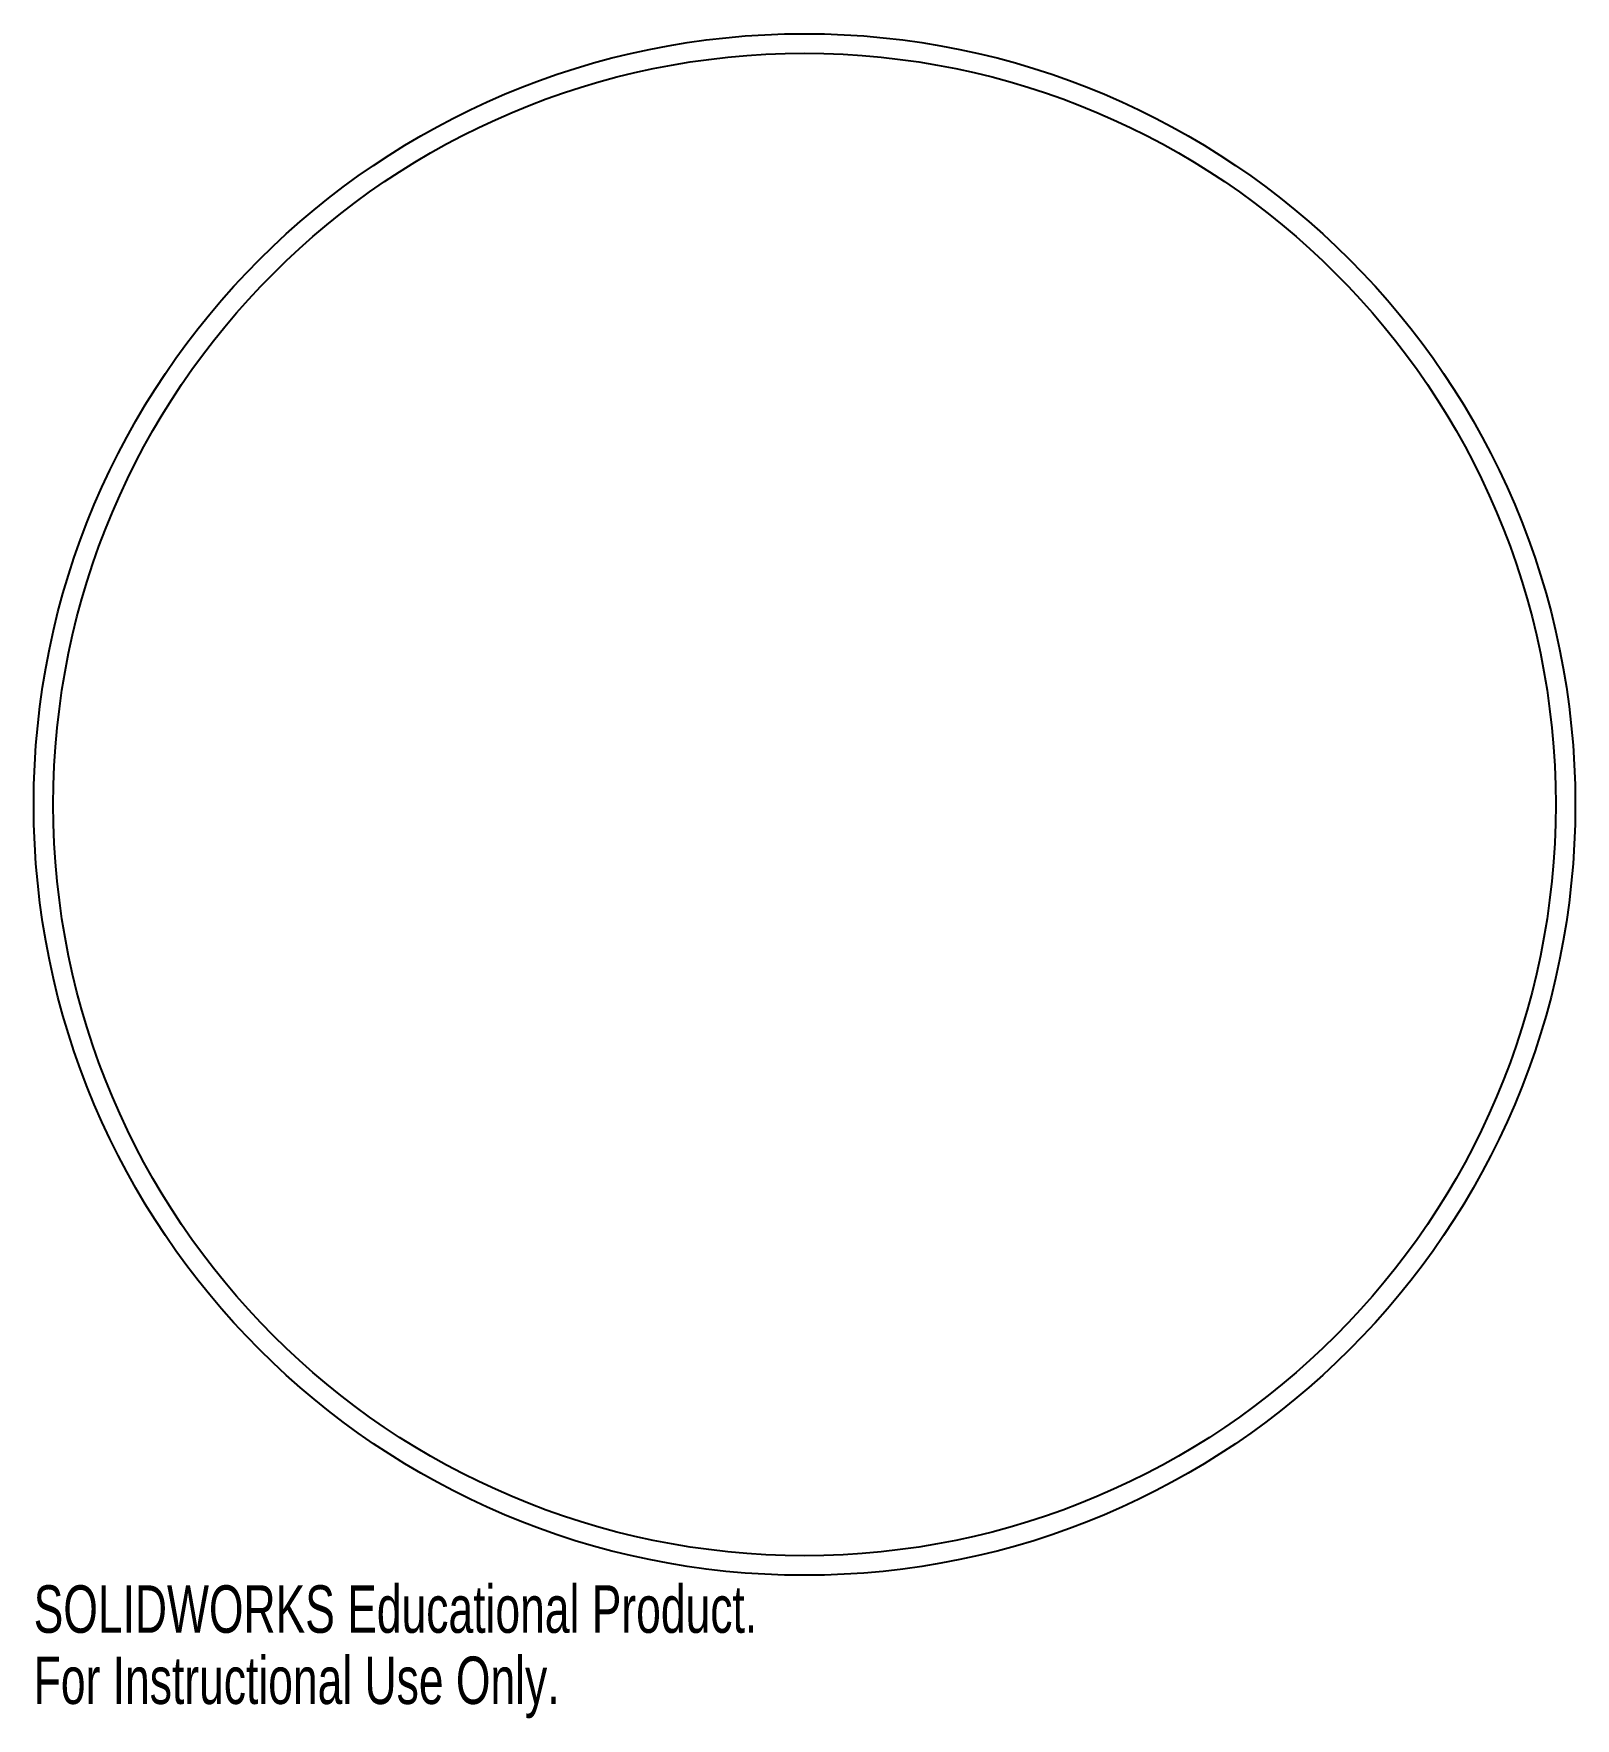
# Model space of a CAD drawing. Header units: millimetres. Extents: x -79 to 78, y -93 to 78.
import ezdxf

# ---------------------------------------------------------------- set-up
doc = ezdxf.new("R2010")
doc.units = ezdxf.units.MM
doc.styles.add('SLDTEXTSTYLE0', font='TXT', dxfattribs={"width": 0.7})

msp = doc.modelspace()

# ---------------------------------------------------------------- linework, layer by layer
at = {"color": 7, "linetype": 'Continuous', "lineweight": 25}
for radius in [78.5, 76.5]:
    msp.add_circle((0, 0), radius, dxfattribs=at)

# ---------------------------------------------------------------- texts
at = {"color": 7, "linetype": 'Continuous', "char_height": 4.8336, "attachment_point": 1, "style": 'SLDTEXTSTYLE0'}
for s, insert in [('SOLIDWORKS Educational Product.', (-78.5, -79.52)), ('For Instructional Use Only.', (-78.5, -86.77))]:
    msp.add_mtext(s, dxfattribs=dict(at, insert=insert))

doc.saveas('drawing.dxf')
